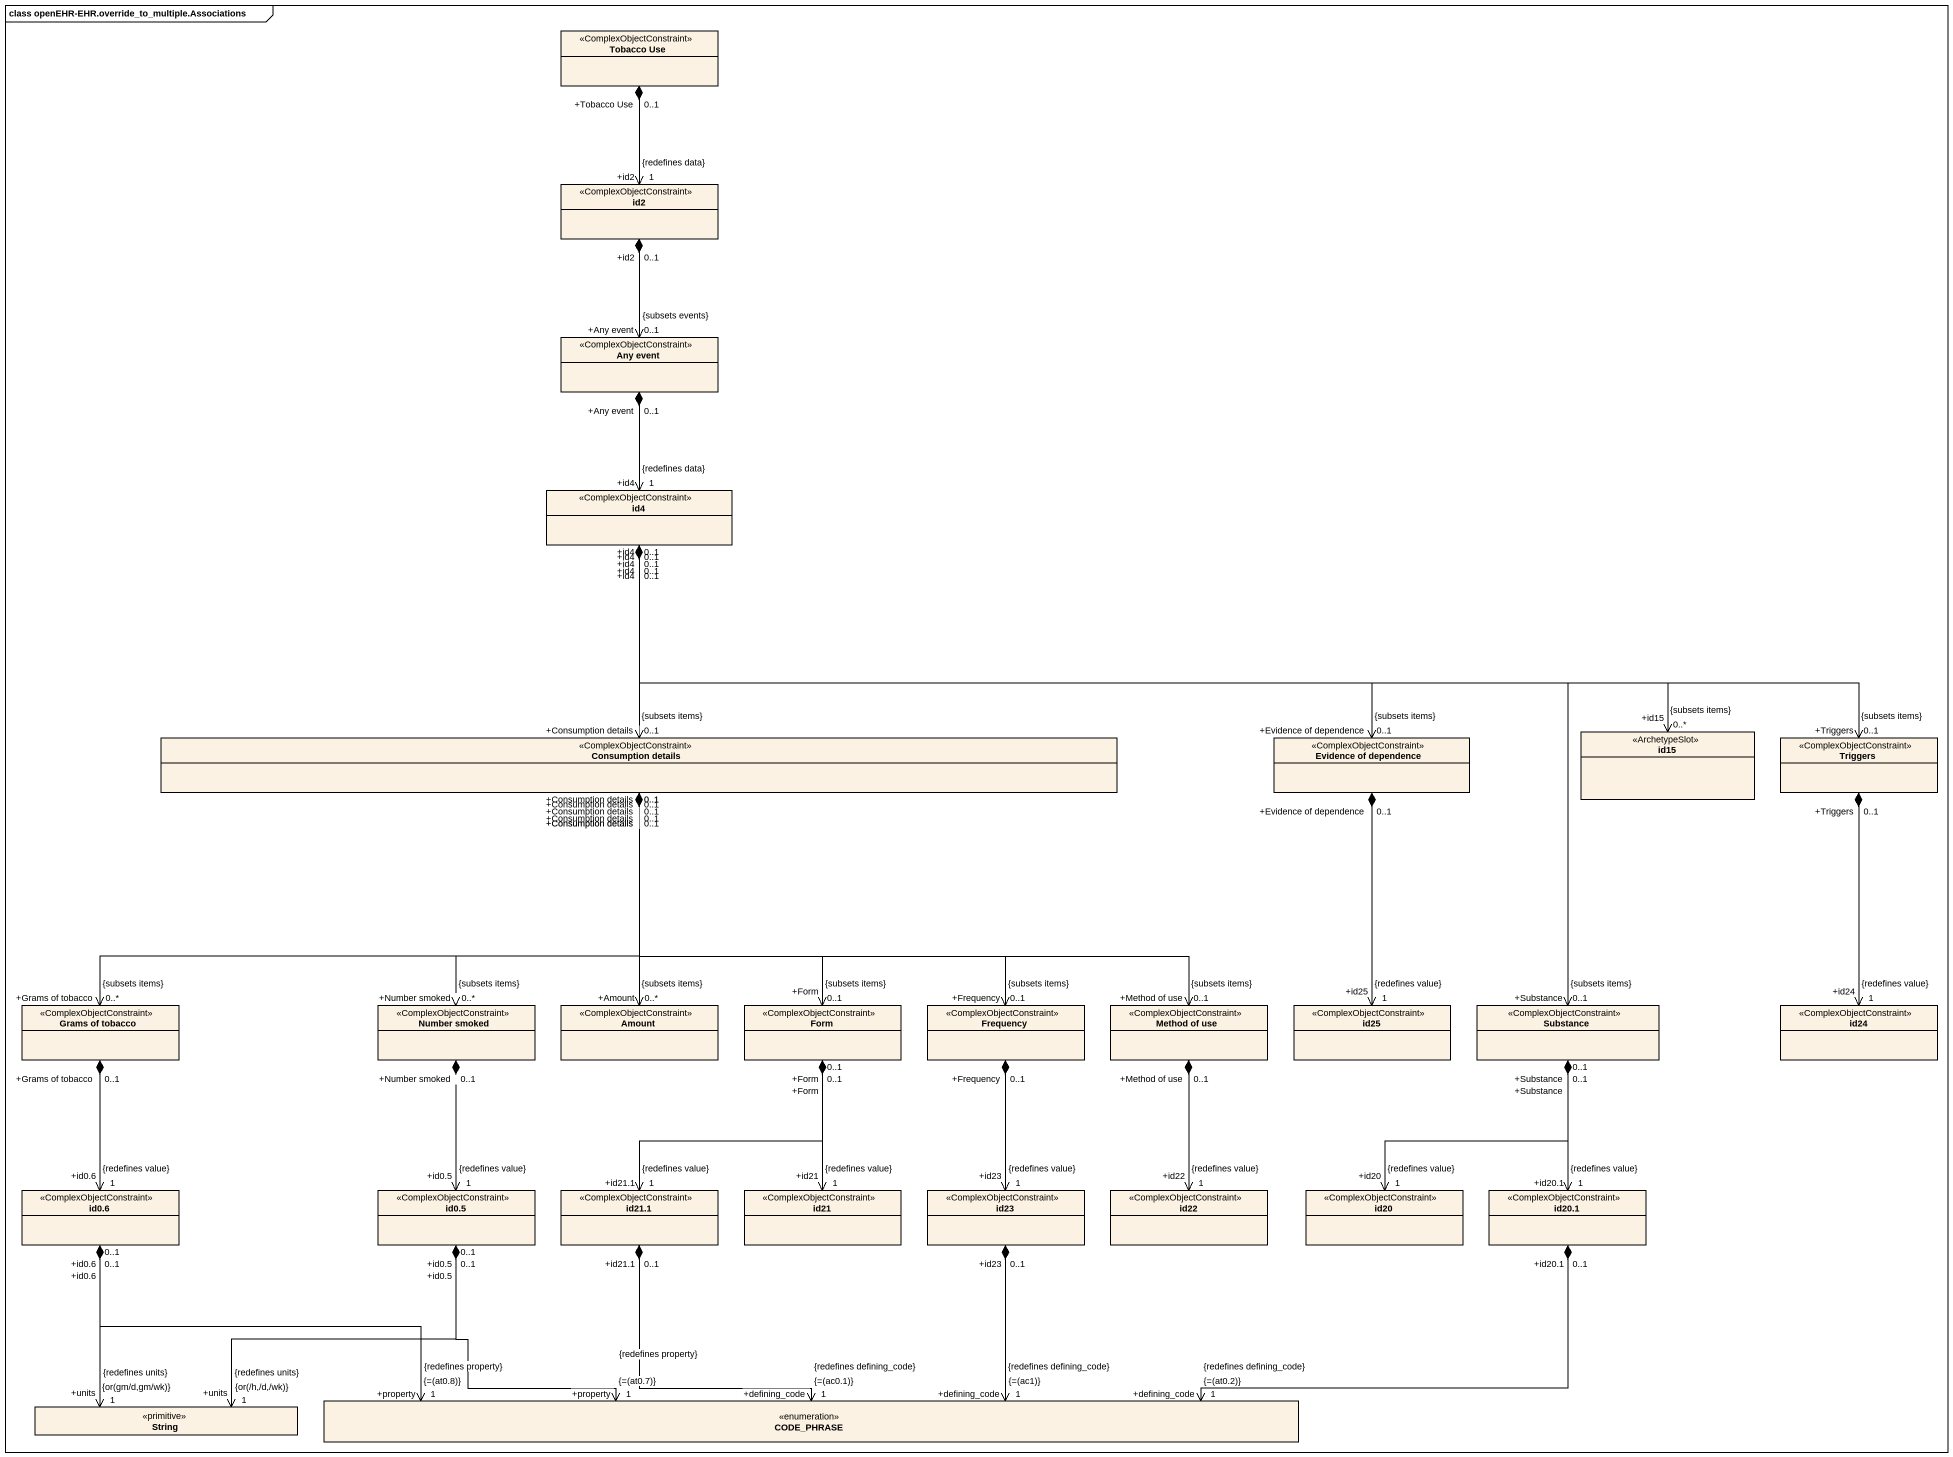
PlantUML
@startuml
mainframe class openEHR-EHR.override_to_multiple.Associations
hide circle
hide empty members
class "Tobacco Use" as Tobacco_Use <<ComplexObjectConstraint>>
class id2 <<ComplexObjectConstraint>>
class "Any event" as Any_event <<ComplexObjectConstraint>>
class id4 <<ComplexObjectConstraint>>
class id15 <<ArchetypeSlot>>
class "Consumption details" as Consumption_details <<ComplexObjectConstraint>>
class "Evidence of dependence" as Evidence_of_dependence <<ComplexObjectConstraint>>
class Triggers <<ComplexObjectConstraint>>
class "Grams of tobacco" as Grams_of_tobacco <<ComplexObjectConstraint>>
class "Number smoked" as Number_smoked <<ComplexObjectConstraint>>
class Amount <<ComplexObjectConstraint>>
class Form <<ComplexObjectConstraint>>
class Frequency <<ComplexObjectConstraint>>
class "Method of use" as Method_of_use <<ComplexObjectConstraint>>
class id25 <<ComplexObjectConstraint>>
class Substance <<ComplexObjectConstraint>>
class id24 <<ComplexObjectConstraint>>
class "id0.6" as id0_6 <<ComplexObjectConstraint>>
class "id0.5" as id0_5 <<ComplexObjectConstraint>>
class "id21.1" as id21_1 <<ComplexObjectConstraint>>
class id21 <<ComplexObjectConstraint>>
class id23 <<ComplexObjectConstraint>>
class id22 <<ComplexObjectConstraint>>
class id20 <<ComplexObjectConstraint>>
class "id20.1" as id20_1 <<ComplexObjectConstraint>>
class String <<primitive>>
enum CODE_PHRASE
Tobacco_Use "+Tobacco Use\n0..1" *--> "+id2\n1\n{redefines data}" id2
id2 "+id2\n0..1" *--> "+Any event\n0..1\n{subsets events}" Any_event
Any_event "+Any event\n0..1" *--> "+id4\n1\n{redefines data}" id4
id4 "+id4\n0..1" *-right-> "+id15\n0..*\n{subsets items}" id15
id4 "+id4\n0..1" *--> "+Consumption details\n0..1\n{subsets items}" Consumption_details
id4 "+id4\n0..1" *-right-> "+Evidence of dependence\n0..1\n{subsets items}" Evidence_of_dependence
id4 "+id4\n0..1" *-right-> "+Triggers\n0..1\n{subsets items}" Triggers
id4 "+id4\n0..1" *-right-> "+Substance\n0..1\n{subsets items}" Substance
Consumption_details "+Consumption details\n0..1" *-left-> "+Grams of tobacco\n0..*\n{subsets items}" Grams_of_tobacco
Consumption_details "+Consumption details\n0..1" *--> "+Number smoked\n0..*\n{subsets items}" Number_smoked
Consumption_details "+Consumption details\n0..1" *--> "+Amount\n0..*\n{subsets items}" Amount
Consumption_details "+Consumption details\n0..1" *--> "+Form\n0..1\n{subsets items}" Form
Consumption_details "+Consumption details\n0..1" *--> "+Frequency\n0..1\n{subsets items}" Frequency
Consumption_details "+Consumption details\n0..1" *-right-> "+Method of use\n0..1\n{subsets items}" Method_of_use
Evidence_of_dependence "+Evidence of dependence\n0..1" *--> "+id25\n1\n{redefines value}" id25
Triggers "+Triggers\n0..1" *--> "+id24\n1\n{redefines value}" id24
Grams_of_tobacco "+Grams of tobacco\n0..1" *--> "+id0.6\n1\n{redefines value}" id0_6
Number_smoked "+Number smoked\n0..1" *--> "+id0.5\n1\n{redefines value}" id0_5
Form "+Form\n0..1" *--> "+id21.1\n1\n{redefines value}" id21_1
Form "+Form\n0..1" *--> "+id21\n1\n{redefines value}" id21
Frequency "+Frequency\n0..1" *--> "+id23\n1\n{redefines value}" id23
Method_of_use "+Method of use\n0..1" *--> "+id22\n1\n{redefines value}" id22
Substance "+Substance\n0..1" *--> "+id20\n1\n{redefines value}" id20
Substance "+Substance\n0..1" *--> "+id20.1\n1\n{redefines value}" id20_1
id0_6 "+id0.6\n0..1" *--> "+units\n1\n{or(gm/d,gm/wk)}\n{redefines units}" String
id0_6 "+id0.6\n0..1" *-right-> "+property\n1\n{=(at0.8)}\n{redefines property}" CODE_PHRASE
id0_5 "+id0.5\n0..1" *--> "+units\n1\n{or(/h,/d,/wk)}\n{redefines units}" String
id0_5 "+id0.5\n0..1" *-right-> "+property\n1\n{=(at0.7)}\n{redefines property}" CODE_PHRASE
id21_1 "+id21.1\n0..1" *--> "+defining_code\n1\n{=(ac0.1)}\n{redefines defining_code}" CODE_PHRASE
id23 "+id23\n0..1" *--> "+defining_code\n1\n{=(ac1)}\n{redefines defining_code}" CODE_PHRASE
id20_1 "+id20.1\n0..1" *-left-> "+defining_code\n1\n{=(at0.2)}\n{redefines defining_code}" CODE_PHRASE
@enduml
